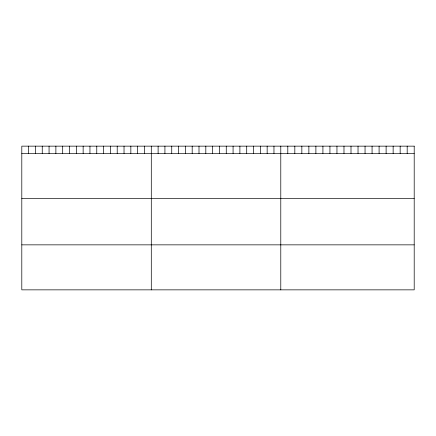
<?xml version="1.0" encoding="UTF-8"?>
<svg xmlns="http://www.w3.org/2000/svg" width="436" height="436" viewBox="0 0 436 436"><rect width="100%" height="100%" fill="white"/><g stroke="black" fill="none" stroke-linecap="round" stroke-linejoin="round"><path stroke-width="0.65" d="M21.8 153.499L414.2 153.499M21.8 198.494L414.2 198.494M21.8 244.852L414.2 244.852M407.18 146.147L407.18 153.499M400.155 146.147L400.155 153.499M393.136 146.147L393.136 153.499M386.111 146.147L386.111 153.499M379.091 146.147L379.091 153.499M372.066 146.147L372.066 153.499M365.046 146.147L365.046 153.499M358.027 146.147L358.027 153.499M351.002 146.147L351.002 153.499M343.982 146.147L343.982 153.499M336.957 146.147L336.957 153.499M329.938 146.147L329.938 153.499M322.918 146.147L322.918 153.499M315.893 146.147L315.893 153.499M308.873 146.147L308.873 153.499M301.848 146.147L301.848 153.499M294.829 146.147L294.829 153.499M287.804 146.147L287.804 153.499M280.784 146.147L280.784 289.853M273.966 146.147L273.966 153.499M267.154 146.147L267.154 153.499M260.336 146.147L260.336 153.499M253.523 146.147L253.523 153.499M246.705 146.147L246.705 153.499M239.893 146.147L239.893 153.499M233.075 146.147L233.075 153.499M226.262 146.147L226.262 153.499M219.444 146.147L219.444 153.499M212.632 146.147L212.632 153.499M205.814 146.147L205.814 153.499M199.001 146.147L199.001 153.499M192.183 146.147L192.183 153.499M185.371 146.147L185.371 153.499M178.553 146.147L178.553 153.499M171.74 146.147L171.74 153.499M164.922 146.147L164.922 153.499M158.11 146.147L158.11 153.499M151.292 146.147L151.292 289.853M144.474 146.147L144.474 153.499M137.662 146.147L137.662 153.499M130.844 146.147L130.844 153.499M124.031 146.147L124.031 153.499M117.213 146.147L117.213 153.499M110.401 146.147L110.401 153.499M103.583 146.147L103.583 153.499M96.77 146.147L96.77 153.499M89.952 146.147L89.952 153.499M83.14 146.147L83.14 153.499M76.322 146.147L76.322 153.499M69.509 146.147L69.509 153.499M62.691 146.147L62.691 153.499M55.879 146.147L55.879 153.499M49.061 146.147L49.061 153.499M42.248 146.147L42.248 153.499M35.43 146.147L35.43 153.499M28.618 146.147L28.618 153.499M414.2 146.147L21.8 146.147L21.8 289.853L414.2 289.853L414.2 146.147"/></g></svg>
